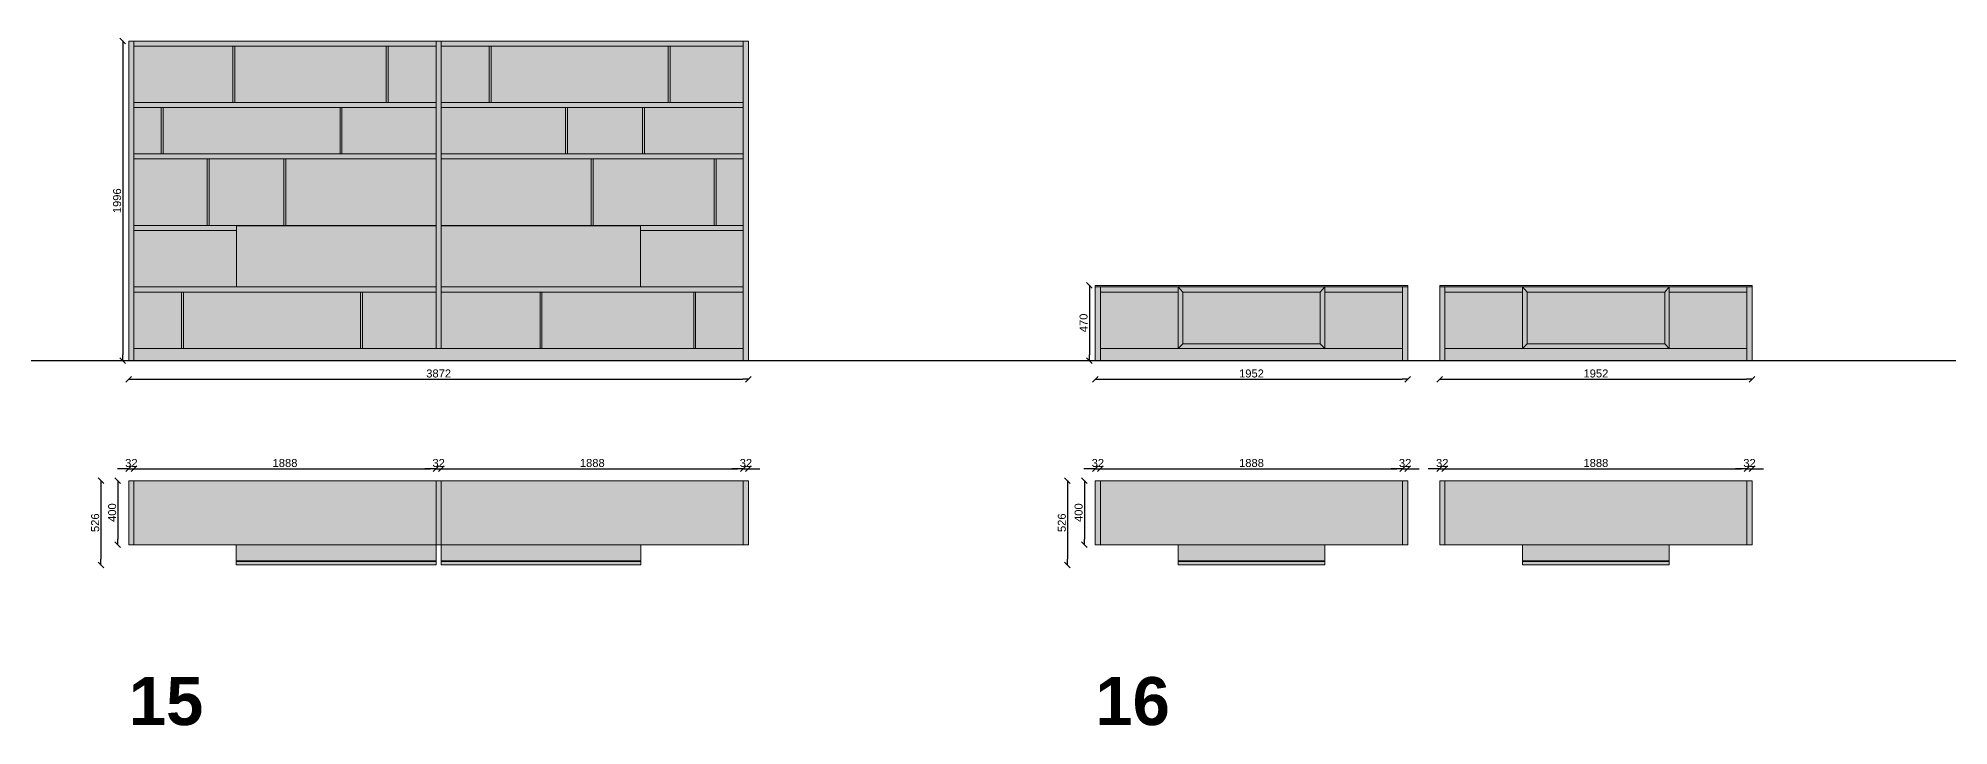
# Model space of a CAD drawing. Header units: inches. Extents: x -2150 to 187520, y -61540 to -22885.
# Drawn here: x 12642 to 24580, y -50760 to -46466 of the extents above; entities that cross this region are included whole.
import ezdxf

# ---------------------------------------------------------------- set-up
doc = ezdxf.new("R2010")
doc.units = ezdxf.units.IN
doc.header["$MEASUREMENT"] = 0
doc.layers.add('Linee arredi', color=3, linetype='Continuous', lineweight=20)
doc.layers.add('Retino arredi', color=7, linetype='Continuous', lineweight=0)
doc.layers.add('Quote', color=5, linetype='Continuous')
doc.styles.add('Arial', font='Arial.ttf')
doc.styles.add('Arial (bold)', font='Arial Bold.ttf')
doc.dimstyles.new('M&C_quote arredo', dxfattribs={"dimtxt": 50, "dimasz": 35.34668, "dimexe": 0, "dimexo": 0, "dimgap": 10, "dimtad": 1, "dimdec": 0, "dimtxsty": 'Arial', "dimblk": 'VW_SLASH', "dimcen": 0, "dimse1": 1, "dimse2": 1, "dimazin": 0, "dimtfac": 1, "dimtdec": 0, "dimtix": 1, "dimtmove": 0, "dimatfit": 0, "dimldrblk": 'VW_SLASH', "dimfxl": 0, "dimfxlon": 1, "dimfrac": 2, "dimtolj": 1, "dimarcsym": 0})

# ---------------------------------------------------------------- blocks, each defined once
blk = doc.blocks.new('VW_SLASH')
at = {"color": 0, "linetype": 'ByBlock', "lineweight": -2, "transparency": 16777216}
blk.add_line((0, 0), (-1, 0), dxfattribs=at)
at = {"color": 0, "linetype": 'Continuous', "lineweight": -2, "transparency": 16777216, "flags": 128}
blk.add_lwpolyline([(0.5, 0.5), (-0.5, -0.5)], dxfattribs=at)
blk = doc.blocks.new('*D92')
at = {"layer": 'Defpoints', "color": 0, "transparency": 16777216}
for p in [(13208, -49229), (13139, -49629), (13208, -49629)]:
    blk.add_point(p, dxfattribs=at)
at = {"layer": 'Quote', "color": 0, "lineweight": -2, "transparency": 16777216}
blk.add_line((13139, -49265), (13139, -49594), dxfattribs=at)
at = {"layer": 'Quote', "color": 0, "lineweight": -2, "transparency": 16777216, "xscale": 35.3466796875, "yscale": 35.3466796875, "zscale": 35.3466796875}
for p, rotation in [((13139, -49229), 90), ((13139, -49629), 270)]:
    blk.add_blockref('VW_SLASH', p, dxfattribs=dict(at, rotation=rotation))
at = {"layer": 'Quote', "color": 0, "transparency": 16777216, "insert": (13104, -49429), "char_height": 50, "attachment_point": 5, "rotation": 90, "style": 'Arial'}
blk.add_mtext('\\A1;400', dxfattribs=at)
blk = doc.blocks.new('*D93')
at = {"layer": 'Defpoints', "color": 0, "transparency": 16777216}
for p in [(13208, -49229), (13034, -49755), (13880, -49755)]:
    blk.add_point(p, dxfattribs=at)
at = {"layer": 'Quote', "color": 0, "lineweight": -2, "transparency": 16777216}
blk.add_line((13034, -49265), (13034, -49720), dxfattribs=at)
at = {"layer": 'Quote', "color": 0, "lineweight": -2, "transparency": 16777216, "xscale": 35.3466796875, "yscale": 35.3466796875, "zscale": 35.3466796875}
for p, rotation in [((13034, -49229), 90), ((13034, -49755), 270)]:
    blk.add_blockref('VW_SLASH', p, dxfattribs=dict(at, rotation=rotation))
at = {"layer": 'Quote', "color": 0, "transparency": 16777216, "insert": (12998, -49492), "char_height": 50, "attachment_point": 5, "rotation": 90, "style": 'Arial'}
blk.add_mtext('\\A1;526', dxfattribs=at)
blk = doc.blocks.new('*D94')
at = {"layer": 'Defpoints', "color": 0, "transparency": 16777216}
for p in [(13240, -49155), (13208, -49229), (13240, -49229)]:
    blk.add_point(p, dxfattribs=at)
at = {"layer": 'Quote', "color": 0, "lineweight": -2, "transparency": 16777216}
for p, q in [((13172, -49155), (13137, -49155)), ((13208, -49155), (13240, -49155)), ((13275, -49155), (13310, -49155))]:
    blk.add_line(p, q, dxfattribs=at)
at = {"layer": 'Quote', "color": 0, "lineweight": -2, "transparency": 16777216, "xscale": 35.3466796875, "yscale": 35.3466796875, "zscale": 35.3466796875}
blk.add_blockref('VW_SLASH', (13208, -49155), dxfattribs=at)
at = {"layer": 'Quote', "color": 0, "lineweight": -2, "transparency": 16777216, "xscale": 35.3466796875, "yscale": 35.3466796875, "zscale": 35.3466796875, "rotation": 180}
blk.add_blockref('VW_SLASH', (13240, -49155), dxfattribs=at)
at = {"layer": 'Quote', "color": 0, "transparency": 16777216, "insert": (13224, -49119), "char_height": 50, "attachment_point": 5, "style": 'Arial'}
blk.add_mtext('\\A1;32', dxfattribs=at)
blk = doc.blocks.new('*D95')
at = {"layer": 'Defpoints', "color": 0, "transparency": 16777216}
for p in [(15128, -49155), (13240, -49229), (15128, -49229)]:
    blk.add_point(p, dxfattribs=at)
at = {"layer": 'Quote', "color": 0, "lineweight": -2, "transparency": 16777216}
blk.add_line((13275, -49155), (15092, -49155), dxfattribs=at)
at = {"layer": 'Quote', "color": 0, "lineweight": -2, "transparency": 16777216, "xscale": 35.3466796875, "yscale": 35.3466796875, "zscale": 35.3466796875, "rotation": 180}
blk.add_blockref('VW_SLASH', (13240, -49155), dxfattribs=at)
at = {"layer": 'Quote', "color": 0, "lineweight": -2, "transparency": 16777216, "xscale": 35.3466796875, "yscale": 35.3466796875, "zscale": 35.3466796875}
blk.add_blockref('VW_SLASH', (15128, -49155), dxfattribs=at)
at = {"layer": 'Quote', "color": 0, "transparency": 16777216, "insert": (14184, -49119), "char_height": 50, "attachment_point": 5, "style": 'Arial'}
blk.add_mtext('\\A1;1888', dxfattribs=at)
blk = doc.blocks.new('*D96')
at = {"layer": 'Defpoints', "color": 0, "transparency": 16777216}
for p in [(13208, -46483), (13170, -48479), (13208, -48479)]:
    blk.add_point(p, dxfattribs=at)
at = {"layer": 'Quote', "color": 0, "lineweight": -2, "transparency": 16777216}
blk.add_line((13170, -46519), (13170, -48444), dxfattribs=at)
at = {"layer": 'Quote', "color": 0, "lineweight": -2, "transparency": 16777216, "xscale": 35.3466796875, "yscale": 35.3466796875, "zscale": 35.3466796875}
for p, rotation in [((13170, -46483), 90), ((13170, -48479), 270)]:
    blk.add_blockref('VW_SLASH', p, dxfattribs=dict(at, rotation=rotation))
at = {"layer": 'Quote', "color": 0, "transparency": 16777216, "insert": (13135, -47481), "char_height": 50, "attachment_point": 5, "rotation": 90, "style": 'Arial'}
blk.add_mtext('\\A1;1996', dxfattribs=at)
blk = doc.blocks.new('*D97')
at = {"layer": 'Defpoints', "color": 0, "transparency": 16777216}
for p in [(13208, -48479), (17080, -48479), (17080, -48596)]:
    blk.add_point(p, dxfattribs=at)
at = {"layer": 'Quote', "color": 0, "lineweight": -2, "transparency": 16777216}
blk.add_line((13243, -48596), (17044, -48596), dxfattribs=at)
at = {"layer": 'Quote', "color": 0, "lineweight": -2, "transparency": 16777216, "xscale": 35.3466796875, "yscale": 35.3466796875, "zscale": 35.3466796875, "rotation": 180}
blk.add_blockref('VW_SLASH', (13208, -48596), dxfattribs=at)
at = {"layer": 'Quote', "color": 0, "lineweight": -2, "transparency": 16777216, "xscale": 35.3466796875, "yscale": 35.3466796875, "zscale": 35.3466796875}
blk.add_blockref('VW_SLASH', (17080, -48596), dxfattribs=at)
at = {"layer": 'Quote', "color": 0, "transparency": 16777216, "insert": (15144, -48560), "char_height": 50, "attachment_point": 5, "style": 'Arial'}
blk.add_mtext('\\A1;3872', dxfattribs=at)
blk = doc.blocks.new('*D98')
at = {"layer": 'Defpoints', "color": 0, "transparency": 16777216}
for p in [(15160, -49155), (15128, -49229), (15160, -49229)]:
    blk.add_point(p, dxfattribs=at)
at = {"layer": 'Quote', "color": 0, "lineweight": -2, "transparency": 16777216}
for p, q in [((15092, -49155), (15057, -49155)), ((15128, -49155), (15160, -49155)), ((15195, -49155), (15230, -49155))]:
    blk.add_line(p, q, dxfattribs=at)
at = {"layer": 'Quote', "color": 0, "lineweight": -2, "transparency": 16777216, "xscale": 35.3466796875, "yscale": 35.3466796875, "zscale": 35.3466796875}
blk.add_blockref('VW_SLASH', (15128, -49155), dxfattribs=at)
at = {"layer": 'Quote', "color": 0, "lineweight": -2, "transparency": 16777216, "xscale": 35.3466796875, "yscale": 35.3466796875, "zscale": 35.3466796875, "rotation": 180}
blk.add_blockref('VW_SLASH', (15160, -49155), dxfattribs=at)
at = {"layer": 'Quote', "color": 0, "transparency": 16777216, "insert": (15144, -49119), "char_height": 50, "attachment_point": 5, "style": 'Arial'}
blk.add_mtext('\\A1;32', dxfattribs=at)
blk = doc.blocks.new('*D99')
at = {"layer": 'Defpoints', "color": 0, "transparency": 16777216}
for p in [(17048, -49155), (15160, -49229), (17048, -49229)]:
    blk.add_point(p, dxfattribs=at)
at = {"layer": 'Quote', "color": 0, "lineweight": -2, "transparency": 16777216}
blk.add_line((15195, -49155), (17012, -49155), dxfattribs=at)
at = {"layer": 'Quote', "color": 0, "lineweight": -2, "transparency": 16777216, "xscale": 35.3466796875, "yscale": 35.3466796875, "zscale": 35.3466796875, "rotation": 180}
blk.add_blockref('VW_SLASH', (15160, -49155), dxfattribs=at)
at = {"layer": 'Quote', "color": 0, "lineweight": -2, "transparency": 16777216, "xscale": 35.3466796875, "yscale": 35.3466796875, "zscale": 35.3466796875}
blk.add_blockref('VW_SLASH', (17048, -49155), dxfattribs=at)
at = {"layer": 'Quote', "color": 0, "transparency": 16777216, "insert": (16104, -49119), "char_height": 50, "attachment_point": 5, "style": 'Arial'}
blk.add_mtext('\\A1;1888', dxfattribs=at)
blk = doc.blocks.new('*D100')
at = {"layer": 'Defpoints', "color": 0, "transparency": 16777216}
for p in [(17080, -49155), (17048, -49229), (17080, -49229)]:
    blk.add_point(p, dxfattribs=at)
at = {"layer": 'Quote', "color": 0, "lineweight": -2, "transparency": 16777216}
for p, q in [((17012, -49155), (16977, -49155)), ((17048, -49155), (17080, -49155)), ((17115, -49155), (17150, -49155))]:
    blk.add_line(p, q, dxfattribs=at)
at = {"layer": 'Quote', "color": 0, "lineweight": -2, "transparency": 16777216, "xscale": 35.3466796875, "yscale": 35.3466796875, "zscale": 35.3466796875}
blk.add_blockref('VW_SLASH', (17048, -49155), dxfattribs=at)
at = {"layer": 'Quote', "color": 0, "lineweight": -2, "transparency": 16777216, "xscale": 35.3466796875, "yscale": 35.3466796875, "zscale": 35.3466796875, "rotation": 180}
blk.add_blockref('VW_SLASH', (17080, -49155), dxfattribs=at)
at = {"layer": 'Quote', "color": 0, "transparency": 16777216, "insert": (17064, -49119), "char_height": 50, "attachment_point": 5, "style": 'Arial'}
blk.add_mtext('\\A1;32', dxfattribs=at)
blk = doc.blocks.new('*D101')
at = {"layer": 'Defpoints', "color": 0, "transparency": 16777216}
for p in [(19247, -49229), (19179, -49629), (19247, -49629)]:
    blk.add_point(p, dxfattribs=at)
at = {"layer": 'Quote', "color": 0, "lineweight": -2, "transparency": 16777216}
blk.add_line((19179, -49265), (19179, -49594), dxfattribs=at)
at = {"layer": 'Quote', "color": 0, "lineweight": -2, "transparency": 16777216, "xscale": 35.3466796875, "yscale": 35.3466796875, "zscale": 35.3466796875}
for p, rotation in [((19179, -49229), 90), ((19179, -49629), 270)]:
    blk.add_blockref('VW_SLASH', p, dxfattribs=dict(at, rotation=rotation))
at = {"layer": 'Quote', "color": 0, "transparency": 16777216, "insert": (19143, -49429), "char_height": 50, "attachment_point": 5, "rotation": 90, "style": 'Arial'}
blk.add_mtext('\\A1;400', dxfattribs=at)
blk = doc.blocks.new('*D102')
at = {"layer": 'Defpoints', "color": 0, "transparency": 16777216}
for p in [(19247, -49229), (19073, -49755), (19765, -49755)]:
    blk.add_point(p, dxfattribs=at)
at = {"layer": 'Quote', "color": 0, "lineweight": -2, "transparency": 16777216}
blk.add_line((19073, -49265), (19073, -49720), dxfattribs=at)
at = {"layer": 'Quote', "color": 0, "lineweight": -2, "transparency": 16777216, "xscale": 35.3466796875, "yscale": 35.3466796875, "zscale": 35.3466796875}
for p, rotation in [((19073, -49229), 90), ((19073, -49755), 270)]:
    blk.add_blockref('VW_SLASH', p, dxfattribs=dict(at, rotation=rotation))
at = {"layer": 'Quote', "color": 0, "transparency": 16777216, "insert": (19038, -49492), "char_height": 50, "attachment_point": 5, "rotation": 90, "style": 'Arial'}
blk.add_mtext('\\A1;526', dxfattribs=at)
blk = doc.blocks.new('*D103')
at = {"layer": 'Defpoints', "color": 0, "transparency": 16777216}
for p in [(19279, -49155), (19247, -49229), (19279, -49229)]:
    blk.add_point(p, dxfattribs=at)
at = {"layer": 'Quote', "color": 0, "lineweight": -2, "transparency": 16777216}
for p, q in [((19212, -49155), (19176, -49155)), ((19247, -49155), (19279, -49155)), ((19314, -49155), (19350, -49155))]:
    blk.add_line(p, q, dxfattribs=at)
at = {"layer": 'Quote', "color": 0, "lineweight": -2, "transparency": 16777216, "xscale": 35.3466796875, "yscale": 35.3466796875, "zscale": 35.3466796875}
blk.add_blockref('VW_SLASH', (19247, -49155), dxfattribs=at)
at = {"layer": 'Quote', "color": 0, "lineweight": -2, "transparency": 16777216, "xscale": 35.3466796875, "yscale": 35.3466796875, "zscale": 35.3466796875, "rotation": 180}
blk.add_blockref('VW_SLASH', (19279, -49155), dxfattribs=at)
at = {"layer": 'Quote', "color": 0, "transparency": 16777216, "insert": (19263, -49119), "char_height": 50, "attachment_point": 5, "style": 'Arial'}
blk.add_mtext('\\A1;32', dxfattribs=at)
blk = doc.blocks.new('*D104')
at = {"layer": 'Defpoints', "color": 0, "transparency": 16777216}
for p in [(21167, -49155), (19279, -49229), (21167, -49229)]:
    blk.add_point(p, dxfattribs=at)
at = {"layer": 'Quote', "color": 0, "lineweight": -2, "transparency": 16777216}
blk.add_line((19314, -49155), (21132, -49155), dxfattribs=at)
at = {"layer": 'Quote', "color": 0, "lineweight": -2, "transparency": 16777216, "xscale": 35.3466796875, "yscale": 35.3466796875, "zscale": 35.3466796875, "rotation": 180}
blk.add_blockref('VW_SLASH', (19279, -49155), dxfattribs=at)
at = {"layer": 'Quote', "color": 0, "lineweight": -2, "transparency": 16777216, "xscale": 35.3466796875, "yscale": 35.3466796875, "zscale": 35.3466796875}
blk.add_blockref('VW_SLASH', (21167, -49155), dxfattribs=at)
at = {"layer": 'Quote', "color": 0, "transparency": 16777216, "insert": (20223, -49119), "char_height": 50, "attachment_point": 5, "style": 'Arial'}
blk.add_mtext('\\A1;1888', dxfattribs=at)
blk = doc.blocks.new('*D105')
at = {"layer": 'Defpoints', "color": 0, "transparency": 16777216}
for p in [(19247, -48009), (19210, -48479), (19247, -48479)]:
    blk.add_point(p, dxfattribs=at)
at = {"layer": 'Quote', "color": 0, "lineweight": -2, "transparency": 16777216}
blk.add_line((19210, -48045), (19210, -48444), dxfattribs=at)
at = {"layer": 'Quote', "color": 0, "lineweight": -2, "transparency": 16777216, "xscale": 35.3466796875, "yscale": 35.3466796875, "zscale": 35.3466796875}
for p, rotation in [((19210, -48009), 90), ((19210, -48479), 270)]:
    blk.add_blockref('VW_SLASH', p, dxfattribs=dict(at, rotation=rotation))
at = {"layer": 'Quote', "color": 0, "transparency": 16777216, "insert": (19174, -48244), "char_height": 50, "attachment_point": 5, "rotation": 90, "style": 'Arial'}
blk.add_mtext('\\A1;470', dxfattribs=at)
blk = doc.blocks.new('*D106')
at = {"layer": 'Defpoints', "color": 0, "transparency": 16777216}
for p in [(19247, -48479), (21199, -48479), (21199, -48596)]:
    blk.add_point(p, dxfattribs=at)
at = {"layer": 'Quote', "color": 0, "lineweight": -2, "transparency": 16777216}
blk.add_line((19282, -48596), (21164, -48596), dxfattribs=at)
at = {"layer": 'Quote', "color": 0, "lineweight": -2, "transparency": 16777216, "xscale": 35.3466796875, "yscale": 35.3466796875, "zscale": 35.3466796875, "rotation": 180}
blk.add_blockref('VW_SLASH', (19247, -48596), dxfattribs=at)
at = {"layer": 'Quote', "color": 0, "lineweight": -2, "transparency": 16777216, "xscale": 35.3466796875, "yscale": 35.3466796875, "zscale": 35.3466796875}
blk.add_blockref('VW_SLASH', (21199, -48596), dxfattribs=at)
at = {"layer": 'Quote', "color": 0, "transparency": 16777216, "insert": (20223, -48560), "char_height": 50, "attachment_point": 5, "style": 'Arial'}
blk.add_mtext('\\A1;1952', dxfattribs=at)
blk = doc.blocks.new('*D107')
at = {"layer": 'Defpoints', "color": 0, "transparency": 16777216}
for p in [(21399, -48479), (23351, -48479), (23351, -48596)]:
    blk.add_point(p, dxfattribs=at)
at = {"layer": 'Quote', "color": 0, "lineweight": -2, "transparency": 16777216}
blk.add_line((21434, -48596), (23316, -48596), dxfattribs=at)
at = {"layer": 'Quote', "color": 0, "lineweight": -2, "transparency": 16777216, "xscale": 35.3466796875, "yscale": 35.3466796875, "zscale": 35.3466796875, "rotation": 180}
blk.add_blockref('VW_SLASH', (21399, -48596), dxfattribs=at)
at = {"layer": 'Quote', "color": 0, "lineweight": -2, "transparency": 16777216, "xscale": 35.3466796875, "yscale": 35.3466796875, "zscale": 35.3466796875}
blk.add_blockref('VW_SLASH', (23351, -48596), dxfattribs=at)
at = {"layer": 'Quote', "color": 0, "transparency": 16777216, "insert": (22375, -48560), "char_height": 50, "attachment_point": 5, "style": 'Arial'}
blk.add_mtext('\\A1;1952', dxfattribs=at)
blk = doc.blocks.new('*D111')
at = {"layer": 'Defpoints', "color": 0, "transparency": 16777216}
for p in [(21199, -49155), (21167, -49229), (21199, -49229)]:
    blk.add_point(p, dxfattribs=at)
at = {"layer": 'Quote', "color": 0, "lineweight": -2, "transparency": 16777216}
for p, q in [((21132, -49155), (21096, -49155)), ((21167, -49155), (21199, -49155)), ((21234, -49155), (21270, -49155))]:
    blk.add_line(p, q, dxfattribs=at)
at = {"layer": 'Quote', "color": 0, "lineweight": -2, "transparency": 16777216, "xscale": 35.3466796875, "yscale": 35.3466796875, "zscale": 35.3466796875}
blk.add_blockref('VW_SLASH', (21167, -49155), dxfattribs=at)
at = {"layer": 'Quote', "color": 0, "lineweight": -2, "transparency": 16777216, "xscale": 35.3466796875, "yscale": 35.3466796875, "zscale": 35.3466796875, "rotation": 180}
blk.add_blockref('VW_SLASH', (21199, -49155), dxfattribs=at)
at = {"layer": 'Quote', "color": 0, "transparency": 16777216, "insert": (21183, -49119), "char_height": 50, "attachment_point": 5, "style": 'Arial'}
blk.add_mtext('\\A1;32', dxfattribs=at)
blk = doc.blocks.new('*D108')
at = {"layer": 'Defpoints', "color": 0, "transparency": 16777216}
for p in [(21431, -49155), (21399, -49229), (21431, -49229)]:
    blk.add_point(p, dxfattribs=at)
at = {"layer": 'Quote', "color": 0, "lineweight": -2, "transparency": 16777216}
for p, q in [((21364, -49155), (21328, -49155)), ((21399, -49155), (21431, -49155)), ((21466, -49155), (21502, -49155))]:
    blk.add_line(p, q, dxfattribs=at)
at = {"layer": 'Quote', "color": 0, "lineweight": -2, "transparency": 16777216, "xscale": 35.3466796875, "yscale": 35.3466796875, "zscale": 35.3466796875}
blk.add_blockref('VW_SLASH', (21399, -49155), dxfattribs=at)
at = {"layer": 'Quote', "color": 0, "lineweight": -2, "transparency": 16777216, "xscale": 35.3466796875, "yscale": 35.3466796875, "zscale": 35.3466796875, "rotation": 180}
blk.add_blockref('VW_SLASH', (21431, -49155), dxfattribs=at)
at = {"layer": 'Quote', "color": 0, "transparency": 16777216, "insert": (21415, -49119), "char_height": 50, "attachment_point": 5, "style": 'Arial'}
blk.add_mtext('\\A1;32', dxfattribs=at)
blk = doc.blocks.new('*D109')
at = {"layer": 'Defpoints', "color": 0, "transparency": 16777216}
for p in [(23319, -49155), (21431, -49229), (23319, -49229)]:
    blk.add_point(p, dxfattribs=at)
at = {"layer": 'Quote', "color": 0, "lineweight": -2, "transparency": 16777216}
blk.add_line((21466, -49155), (23284, -49155), dxfattribs=at)
at = {"layer": 'Quote', "color": 0, "lineweight": -2, "transparency": 16777216, "xscale": 35.3466796875, "yscale": 35.3466796875, "zscale": 35.3466796875, "rotation": 180}
blk.add_blockref('VW_SLASH', (21431, -49155), dxfattribs=at)
at = {"layer": 'Quote', "color": 0, "lineweight": -2, "transparency": 16777216, "xscale": 35.3466796875, "yscale": 35.3466796875, "zscale": 35.3466796875}
blk.add_blockref('VW_SLASH', (23319, -49155), dxfattribs=at)
at = {"layer": 'Quote', "color": 0, "transparency": 16777216, "insert": (22375, -49119), "char_height": 50, "attachment_point": 5, "style": 'Arial'}
blk.add_mtext('\\A1;1888', dxfattribs=at)
blk = doc.blocks.new('*D110')
at = {"layer": 'Defpoints', "color": 0, "transparency": 16777216}
for p in [(23351, -49155), (23319, -49229), (23351, -49229)]:
    blk.add_point(p, dxfattribs=at)
at = {"layer": 'Quote', "color": 0, "lineweight": -2, "transparency": 16777216}
for p, q in [((23284, -49155), (23248, -49155)), ((23319, -49155), (23351, -49155)), ((23386, -49155), (23422, -49155))]:
    blk.add_line(p, q, dxfattribs=at)
at = {"layer": 'Quote', "color": 0, "lineweight": -2, "transparency": 16777216, "xscale": 35.3466796875, "yscale": 35.3466796875, "zscale": 35.3466796875}
blk.add_blockref('VW_SLASH', (23319, -49155), dxfattribs=at)
at = {"layer": 'Quote', "color": 0, "lineweight": -2, "transparency": 16777216, "xscale": 35.3466796875, "yscale": 35.3466796875, "zscale": 35.3466796875, "rotation": 180}
blk.add_blockref('VW_SLASH', (23351, -49155), dxfattribs=at)
at = {"layer": 'Quote', "color": 0, "transparency": 16777216, "insert": (23335, -49119), "char_height": 50, "attachment_point": 5, "style": 'Arial'}
blk.add_mtext('\\A1;32', dxfattribs=at)

msp = doc.modelspace()

# ---------------------------------------------------------------- hatches: boundary and pattern name
at = {"layer": 'Retino arredi'}
h = msp.add_hatch(color=256, dxfattribs=at)
h.dxf.hatch_style = 1
h.paths.add_polyline_path([(16405.7, -47637.4), (15159.7, -47637.4), (15159.7, -48019.4), (16405.7, -48019.4)], flags=16)
h.paths.add_polyline_path([(17047.7, -48051.4), (15159.7, -48051.4), (15159.7, -48403.4), (17047.7, -48403.4)], flags=16)
h.paths.add_polyline_path([(16405.7, -47667.4), (17047.7, -47667.4), (17047.7, -48019.4), (16405.7, -48019.4)], flags=16)
h.paths.add_polyline_path([(17047.7, -47219.4), (15159.7, -47219.4), (15159.7, -47635.4), (17047.7, -47635.4)], flags=16)
h.paths.add_polyline_path([(15159.7, -46899.4), (17047.7, -46899.4), (17047.7, -47187.4), (15159.7, -47187.4)], flags=16)
h.paths.add_polyline_path([(17047.7, -46515.4), (15159.7, -46515.4), (15159.7, -46867.4), (17047.7, -46867.4)], flags=16)
h.paths.add_polyline_path([(13881.7, -47637.4), (15127.7, -47637.4), (15127.7, -48019.4), (13881.7, -48019.4)], flags=16)
h.paths.add_polyline_path([(13239.7, -48051.4), (15127.7, -48051.4), (15127.7, -48403.4), (13239.7, -48403.4)], flags=16)
h.paths.add_polyline_path([(13881.7, -47667.4), (13239.7, -47667.4), (13239.7, -48019.4), (13881.7, -48019.4)], flags=16)
h.paths.add_polyline_path([(13239.7, -47219.4), (15127.7, -47219.4), (15127.7, -47635.4), (13239.7, -47635.4)], flags=16)
h.paths.add_polyline_path([(15127.7, -46899.4), (13239.7, -46899.4), (13239.7, -47187.4), (15127.7, -47187.4)], flags=16)
h.paths.add_polyline_path([(13239.7, -46515.4), (15127.7, -46515.4), (15127.7, -46867.4), (13239.7, -46867.4)], flags=16)
h.paths.add_polyline_path([(13207.7, -46483.4), (17079.7, -46483.4), (17079.7, -48479.4), (13207.7, -48479.4)])
h = msp.add_hatch(color=254, dxfattribs=at)
h.dxf.hatch_style = 1
h.paths.add_polyline_path([(17047.7, -47219.4), (15159.7, -47219.4), (15159.7, -47635.4), (17047.7, -47635.4)])
h.paths.add_polyline_path([(15159.7, -46899.4), (17047.7, -46899.4), (17047.7, -47187.4), (15159.7, -47187.4)])
h.paths.add_polyline_path([(17047.7, -46515.4), (15159.7, -46515.4), (15159.7, -46867.4), (17047.7, -46867.4)])
h.paths.add_polyline_path([(13239.7, -47219.4), (15127.7, -47219.4), (15127.7, -47635.4), (13239.7, -47635.4)])
h.paths.add_polyline_path([(15127.7, -46899.4), (13239.7, -46899.4), (13239.7, -47187.4), (15127.7, -47187.4)])
h.paths.add_polyline_path([(13239.7, -46515.4), (15127.7, -46515.4), (15127.7, -46867.4), (13239.7, -46867.4)])
h.paths.add_polyline_path([(13239.7, -48051.4), (15127.7, -48051.4), (15127.7, -48403.4), (13239.7, -48403.4)])
h.paths.add_polyline_path([(13881.7, -47667.4), (13239.7, -47667.4), (13239.7, -48019.4), (13881.7, -48019.4)])
h.paths.add_polyline_path([(17047.7, -48051.4), (15159.7, -48051.4), (15159.7, -48403.4), (17047.7, -48403.4)])
h.paths.add_polyline_path([(16405.7, -47667.4), (17047.7, -47667.4), (17047.7, -48019.4), (16405.7, -48019.4)])
h = msp.add_hatch(color=253, dxfattribs=at)
h.dxf.hatch_style = 1
h.paths.add_polyline_path([(16405.7, -47637.4), (15159.7, -47637.4), (15159.7, -48019.4), (16405.7, -48019.4)])
h.paths.add_polyline_path([(13881.7, -47637.4), (15127.7, -47637.4), (15127.7, -48019.4), (13881.7, -48019.4)])
h = msp.add_hatch(color=252, dxfattribs=at)
h.dxf.hatch_style = 1
h.paths.add_polyline_path([(21399.1, -48009.4), (23351.1, -48009.4), (23351.1, -48019.4), (21399.1, -48019.4)])
h.paths.add_polyline_path([(19247.1, -48009.4), (21199.1, -48009.4), (21199.1, -48019.4), (19247.1, -48019.4)])
h = msp.add_hatch(color=256, dxfattribs=at)
h.dxf.hatch_style = 1
h.paths.add_polyline_path([(22833.1, -48403.4), (21917.1, -48403.4), (21917.1, -48019.4), (22833.1, -48019.4)], flags=16)
h.paths.add_polyline_path([(22833.1, -48051.4), (23319.1, -48051.4), (23319.1, -48403.4), (22833.1, -48403.4)], flags=16)
h.paths.add_polyline_path([(21431.1, -48403.4), (21917.1, -48403.4), (21917.1, -48051.4), (21431.1, -48051.4)], flags=16)
h.paths.add_polyline_path([(23351.1, -48019.4), (21399.1, -48019.4), (21399.1, -48479.4), (23351.1, -48479.4)])
h.paths.add_polyline_path([(20681.1, -48403.4), (19765.1, -48403.4), (19765.1, -48019.4), (20681.1, -48019.4)], flags=16)
h.paths.add_polyline_path([(20681.1, -48051.4), (21167.1, -48051.4), (21167.1, -48403.4), (20681.1, -48403.4)], flags=16)
h.paths.add_polyline_path([(19279.1, -48403.4), (19765.1, -48403.4), (19765.1, -48051.4), (19279.1, -48051.4)], flags=16)
h.paths.add_polyline_path([(21199.1, -48019.4), (19247.1, -48019.4), (19247.1, -48479.4), (21199.1, -48479.4)])
h = msp.add_hatch(color=254, dxfattribs=at)
h.dxf.hatch_style = 1
h.paths.add_polyline_path([(19279.1, -48403.4), (19765.1, -48403.4), (19765.1, -48051.4), (19279.1, -48051.4)])
h.paths.add_polyline_path([(20681.1, -48051.4), (21167.1, -48051.4), (21167.1, -48403.4), (20681.1, -48403.4)])
h.paths.add_polyline_path([(21431.1, -48403.4), (21917.1, -48403.4), (21917.1, -48051.4), (21431.1, -48051.4)])
h.paths.add_polyline_path([(22833.1, -48051.4), (23319.1, -48051.4), (23319.1, -48403.4), (22833.1, -48403.4)])
h = msp.add_hatch(color=253, dxfattribs=at)
h.dxf.hatch_style = 1
h.paths.add_polyline_path([(22833.1, -48403.4), (21917.1, -48403.4), (21917.1, -48019.4), (22833.1, -48019.4)])
h.paths.add_polyline_path([(20681.1, -48403.4), (19765.1, -48403.4), (19765.1, -48019.4), (20681.1, -48019.4)])
h = msp.add_hatch(color=256, dxfattribs=at)
h.dxf.hatch_style = 1
h.paths.add_polyline_path([(13207.7, -49229.4), (17079.7, -49229.4), (17079.7, -49629.4), (13207.7, -49629.4)])
h = msp.add_hatch(color=256, dxfattribs=at)
h.dxf.hatch_style = 1
h.paths.add_polyline_path([(21399.1, -49229.4), (23351.1, -49229.4), (23351.1, -49629.4), (21399.1, -49629.4)])
h.paths.add_polyline_path([(19247.1, -49229.4), (21199.1, -49229.4), (21199.1, -49629.4), (19247.1, -49629.4)])
h = msp.add_hatch(color=253, dxfattribs=at)
h.dxf.hatch_style = 1
h.paths.add_polyline_path([(15127.7, -49629.4), (13879.7, -49629.4), (13879.7, -49755.4), (15127.7, -49755.4)])
h.paths.add_polyline_path([(16407.7, -49629.4), (15159.7, -49629.4), (15159.7, -49755.4), (16407.7, -49755.4)])
h = msp.add_hatch(color=253, dxfattribs=at)
h.dxf.hatch_style = 1
h.paths.add_polyline_path([(22833.1, -49629.4), (21917.1, -49629.4), (21917.1, -49755.4), (22833.1, -49755.4)])
h.paths.add_polyline_path([(20681.1, -49629.4), (19765.1, -49629.4), (19765.1, -49755.4), (20681.1, -49755.4)])

# ---------------------------------------------------------------- linework, layer by layer
msp.add_line((-2149.6, -48479.4), (40321.6, -48479.4))
at = {"layer": 'Linee arredi'}
for p, q in [((13239.7, -46483.4), (13239.7, -46515.4)), ((13857.7, -46867.4), (13857.7, -46515.4)), ((13869.7, -46867.4), (13869.7, -46515.4)), ((14815.7, -46867.4), (14815.7, -46515.4)), ((14827.7, -46867.4), (14827.7, -46515.4)), ((15127.7, -46483.4), (15127.7, -46515.4)), ((15159.7, -46483.4), (15159.7, -46515.4)), ((15459.7, -46867.4), (15459.7, -46515.4)), ((15471.7, -46867.4), (15471.7, -46515.4)), ((16577.7, -46867.4), (16577.7, -46515.4)), ((16589.7, -46867.4), (16589.7, -46515.4)), ((17047.7, -46483.4), (17047.7, -46515.4)), ((13239.7, -46867.4), (13239.7, -46899.4)), ((13409.7, -47187.4), (13409.7, -46899.4)), ((13421.7, -47187.4), (13421.7, -46899.4)), ((14527.7, -47187.4), (14527.7, -46899.4)), ((14539.7, -47187.4), (14539.7, -46899.4)), ((15127.7, -46867.4), (15127.7, -46899.4)), ((15159.7, -46867.4), (15159.7, -46899.4)), ((15937.7, -47187.4), (15937.7, -46899.4)), ((15949.7, -47187.4), (15949.7, -46899.4)), ((16417.7, -47187.4), (16417.7, -46899.4)), ((16429.7, -47187.4), (16429.7, -46899.4)), ((17047.7, -46867.4), (17047.7, -46899.4)), ((13239.7, -47187.4), (13239.7, -47219.4)), ((13697.7, -47635.4), (13697.7, -47219.4)), ((13709.7, -47635.4), (13709.7, -47219.4)), ((14177.7, -47635.4), (14177.7, -47219.4)), ((14189.7, -47635.4), (14189.7, -47219.4)), ((15127.7, -47187.4), (15127.7, -47219.4)), ((15159.7, -47187.4), (15159.7, -47219.4)), ((16097.7, -47635.4), (16097.7, -47219.4)), ((16109.7, -47635.4), (16109.7, -47219.4)), ((16865.7, -47635.4), (16865.7, -47219.4)), ((16877.7, -47635.4), (16877.7, -47219.4)), ((17047.7, -47187.4), (17047.7, -47219.4)), ((13239.7, -47635.4), (13239.7, -47667.4)), ((15127.7, -47635.4), (15127.7, -47667.4)), ((15159.7, -47635.4), (15159.7, -47667.4)), ((17047.7, -47635.4), (17047.7, -47667.4)), ((13239.7, -48019.4), (13239.7, -48051.4)), ((13537.7, -48403.4), (13537.7, -48051.4)), ((13549.7, -48403.4), (13549.7, -48051.4)), ((14655.7, -48403.4), (14655.7, -48051.4)), ((14667.7, -48403.4), (14667.7, -48051.4)), ((15127.7, -48019.4), (15127.7, -48051.4)), ((15159.7, -48019.4), (15159.7, -48051.4)), ((15777.7, -48403.4), (15777.7, -48051.4)), ((15789.7, -48403.4), (15789.7, -48051.4)), ((16737.7, -48403.4), (16737.7, -48051.4)), ((16749.7, -48403.4), (16749.7, -48051.4)), ((17047.7, -48019.4), (17047.7, -48051.4)), ((19279.1, -48051.4), (19279.1, -48019.4)), ((19793.1, -48051.4), (19765.1, -48019.4)), ((20653.1, -48051.4), (20681.1, -48019.4)), ((21167.1, -48051.4), (21167.1, -48019.4)), ((21431.1, -48051.4), (21431.1, -48019.4)), ((21945.1, -48051.4), (21917.1, -48019.4)), ((22805.1, -48051.4), (22833.1, -48019.4)), ((23319.1, -48051.4), (23319.1, -48019.4)), ((13239.7, -48403.4), (13239.7, -48479.4)), ((15159.7, -48403.4), (15127.7, -48403.4)), ((17047.7, -48403.4), (17047.7, -48479.4)), ((19279.1, -48403.4), (19279.1, -48479.4)), ((19793.1, -48375.4), (19765.1, -48403.4)), ((20653.1, -48375.4), (20681.1, -48403.4)), ((21167.1, -48403.4), (21167.1, -48479.4)), ((21431.1, -48403.4), (21431.1, -48479.4)), ((21945.1, -48375.4), (21917.1, -48403.4)), ((22805.1, -48375.4), (22833.1, -48403.4)), ((23319.1, -48403.4), (23319.1, -48479.4)), ((13239.7, -49629.4), (13239.7, -49229.4)), ((15127.7, -49629.4), (15127.7, -49229.4)), ((15159.7, -49629.4), (15159.7, -49229.4)), ((17047.7, -49629.4), (17047.7, -49229.4)), ((19279.1, -49629.4), (19279.1, -49229.4)), ((21167.1, -49229.4), (21167.1, -49629.4)), ((21431.1, -49629.4), (21431.1, -49229.4)), ((23319.1, -49229.4), (23319.1, -49629.4)), ((15127.7, -49729.4), (13879.7, -49729.4)), ((15127.7, -49733.4), (13879.7, -49733.4)), ((16407.7, -49729.4), (15159.7, -49729.4)), ((16407.7, -49733.4), (15159.7, -49733.4)), ((20681.1, -49729.4), (19765.1, -49729.4)), ((20681.1, -49733.4), (19765.1, -49733.4)), ((22833.1, -49729.4), (21917.1, -49729.4)), ((22833.1, -49733.4), (21917.1, -49733.4))]:
    msp.add_line(p, q, dxfattribs=at)
for points in [[(13207.7, -46483.4), (17079.7, -46483.4), (17079.7, -48479.4), (13207.7, -48479.4)], [(13239.7, -46515.4), (15127.7, -46515.4), (15127.7, -46867.4), (13239.7, -46867.4)], [(17047.7, -46515.4), (15159.7, -46515.4), (15159.7, -46867.4), (17047.7, -46867.4)], [(15127.7, -46899.4), (13239.7, -46899.4), (13239.7, -47187.4), (15127.7, -47187.4)], [(15159.7, -46899.4), (17047.7, -46899.4), (17047.7, -47187.4), (15159.7, -47187.4)], [(13239.7, -47219.4), (15127.7, -47219.4), (15127.7, -47635.4), (13239.7, -47635.4)], [(17047.7, -47219.4), (15159.7, -47219.4), (15159.7, -47635.4), (17047.7, -47635.4)], [(13881.7, -47667.4), (13239.7, -47667.4), (13239.7, -48019.4), (13881.7, -48019.4)], [(13881.7, -47637.4), (15127.7, -47637.4), (15127.7, -48019.4), (13881.7, -48019.4)], [(16405.7, -47637.4), (15159.7, -47637.4), (15159.7, -48019.4), (16405.7, -48019.4)], [(16405.7, -47667.4), (17047.7, -47667.4), (17047.7, -48019.4), (16405.7, -48019.4)], [(13239.7, -48051.4), (15127.7, -48051.4), (15127.7, -48403.4), (13239.7, -48403.4)], [(17047.7, -48051.4), (15159.7, -48051.4), (15159.7, -48403.4), (17047.7, -48403.4)], [(19247.1, -48009.4), (21199.1, -48009.4), (21199.1, -48019.4), (19247.1, -48019.4)], [(21199.1, -48019.4), (19247.1, -48019.4), (19247.1, -48479.4), (21199.1, -48479.4)], [(19279.1, -48403.4), (19765.1, -48403.4), (19765.1, -48051.4), (19279.1, -48051.4)], [(20681.1, -48403.4), (19765.1, -48403.4), (19765.1, -48019.4), (20681.1, -48019.4)], [(19793.1, -48051.4), (20653.1, -48051.4), (20653.1, -48375.4), (19793.1, -48375.4)], [(20681.1, -48051.4), (21167.1, -48051.4), (21167.1, -48403.4), (20681.1, -48403.4)], [(21399.1, -48009.4), (23351.1, -48009.4), (23351.1, -48019.4), (21399.1, -48019.4)], [(23351.1, -48019.4), (21399.1, -48019.4), (21399.1, -48479.4), (23351.1, -48479.4)], [(21431.1, -48403.4), (21917.1, -48403.4), (21917.1, -48051.4), (21431.1, -48051.4)], [(22833.1, -48403.4), (21917.1, -48403.4), (21917.1, -48019.4), (22833.1, -48019.4)], [(21945.1, -48051.4), (22805.1, -48051.4), (22805.1, -48375.4), (21945.1, -48375.4)], [(22833.1, -48051.4), (23319.1, -48051.4), (23319.1, -48403.4), (22833.1, -48403.4)], [(13207.7, -49229.4), (17079.7, -49229.4), (17079.7, -49629.4), (13207.7, -49629.4)], [(19247.1, -49229.4), (21199.1, -49229.4), (21199.1, -49629.4), (19247.1, -49629.4)], [(21399.1, -49229.4), (23351.1, -49229.4), (23351.1, -49629.4), (21399.1, -49629.4)], [(15127.7, -49629.4), (13879.7, -49629.4), (13879.7, -49755.4), (15127.7, -49755.4)], [(16407.7, -49629.4), (15159.7, -49629.4), (15159.7, -49755.4), (16407.7, -49755.4)], [(20681.1, -49629.4), (19765.1, -49629.4), (19765.1, -49755.4), (20681.1, -49755.4)], [(22833.1, -49629.4), (21917.1, -49629.4), (21917.1, -49755.4), (22833.1, -49755.4)]]:
    msp.add_lwpolyline(points, close=True, dxfattribs=at)

# ---------------------------------------------------------------- texts
at = {"layer": 'Linee arredi', "transparency": 33554687, "char_height": 300, "attachment_point": 7, "line_spacing_factor": 1.006858, "style": 'Arial (bold)'}
for s, insert in [('15', (13207.7, -50760.2)), ('16', (19247.1, -50760.2))]:
    msp.add_mtext_dynamic_manual_height_columns(s, width=1350.149, gutter_width=12.5, heights=[0], dxfattribs=dict(at, insert=insert))

# ---------------------------------------------------------------- dimensions: what is measured, and where the dimension line sits
at = {"layer": 'Quote', "color": 7}
for base, p1, p2, picture, middle in [((13170.2, -48479.4), (13207.7, -46483.4), (13207.7, -48479.4), '*D96', (13134.7, -47481.4)), ((19209.6, -48479.4), (19247.1, -48009.4), (19247.1, -48479.4), '*D105', (19174.1, -48244.4)), ((13033.8, -49755.4), (13207.7, -49229.4), (13879.7, -49755.4), '*D93', (12998.2, -49492.4)), ((13139.2, -49629.4), (13207.7, -49229.4), (13207.7, -49629.4), '*D92', (13103.7, -49429.4)), ((19073.1, -49755.4), (19247.1, -49229.4), (19765.1, -49755.4), '*D102', (19037.6, -49492.4)), ((19178.6, -49629.4), (19247.1, -49229.4), (19247.1, -49629.4), '*D101', (19143.1, -49429.4))]:
    dim = msp.add_linear_dim(base=base, p1=p1, p2=p2, angle=90, dimstyle='M&C_quote arredo', override={"dimpost": '<>', "dimtmove": 1}, dxfattribs=at)
    dim.commit()
    dim.dimension.update_dxf_attribs({"geometry": picture, "text_midpoint": middle})
for base, p1, p2, picture, middle in [((17079.7, -48596), (13207.7, -48479.4), (17079.7, -48479.4), '*D97', (15143.7, -48560.5)), ((21199.1, -48596), (19247.1, -48479.4), (21199.1, -48479.4), '*D106', (20223.1, -48560.5)), ((23351.1, -48596), (21399.1, -48479.4), (23351.1, -48479.4), '*D107', (22375.1, -48560.5)), ((13239.7, -49154.9), (13207.7, -49229.4), (13239.7, -49229.4), '*D94', (13223.7, -49119.3)), ((15127.7, -49154.9), (13239.7, -49229.4), (15127.7, -49229.4), '*D95', (14183.7, -49119.4)), ((15159.7, -49154.9), (15127.7, -49229.4), (15159.7, -49229.4), '*D98', (15143.7, -49119.3)), ((17047.7, -49154.9), (15159.7, -49229.4), (17047.7, -49229.4), '*D99', (16103.7, -49119.4)), ((17079.7, -49154.9), (17047.7, -49229.4), (17079.7, -49229.4), '*D100', (17063.7, -49119.3)), ((19279.1, -49154.9), (19247.1, -49229.4), (19279.1, -49229.4), '*D103', (19263.1, -49119.3)), ((21167.1, -49154.9), (19279.1, -49229.4), (21167.1, -49229.4), '*D104', (20223.1, -49119.4)), ((21199.1, -49154.9), (21167.1, -49229.4), (21199.1, -49229.4), '*D111', (21183.1, -49119.3)), ((21431.1, -49154.9), (21399.1, -49229.4), (21431.1, -49229.4), '*D108', (21415.1, -49119.3)), ((23319.1, -49154.9), (21431.1, -49229.4), (23319.1, -49229.4), '*D109', (22375.1, -49119.4)), ((23351.1, -49154.9), (23319.1, -49229.4), (23351.1, -49229.4), '*D110', (23335.1, -49119.3))]:
    dim = msp.add_linear_dim(base=base, p1=p1, p2=p2, dimstyle='M&C_quote arredo', override={"dimpost": '<>', "dimtmove": 1}, dxfattribs=at)
    dim.commit()
    dim.dimension.update_dxf_attribs({"geometry": picture, "text_midpoint": middle})

doc.saveas('drawing.dxf')
